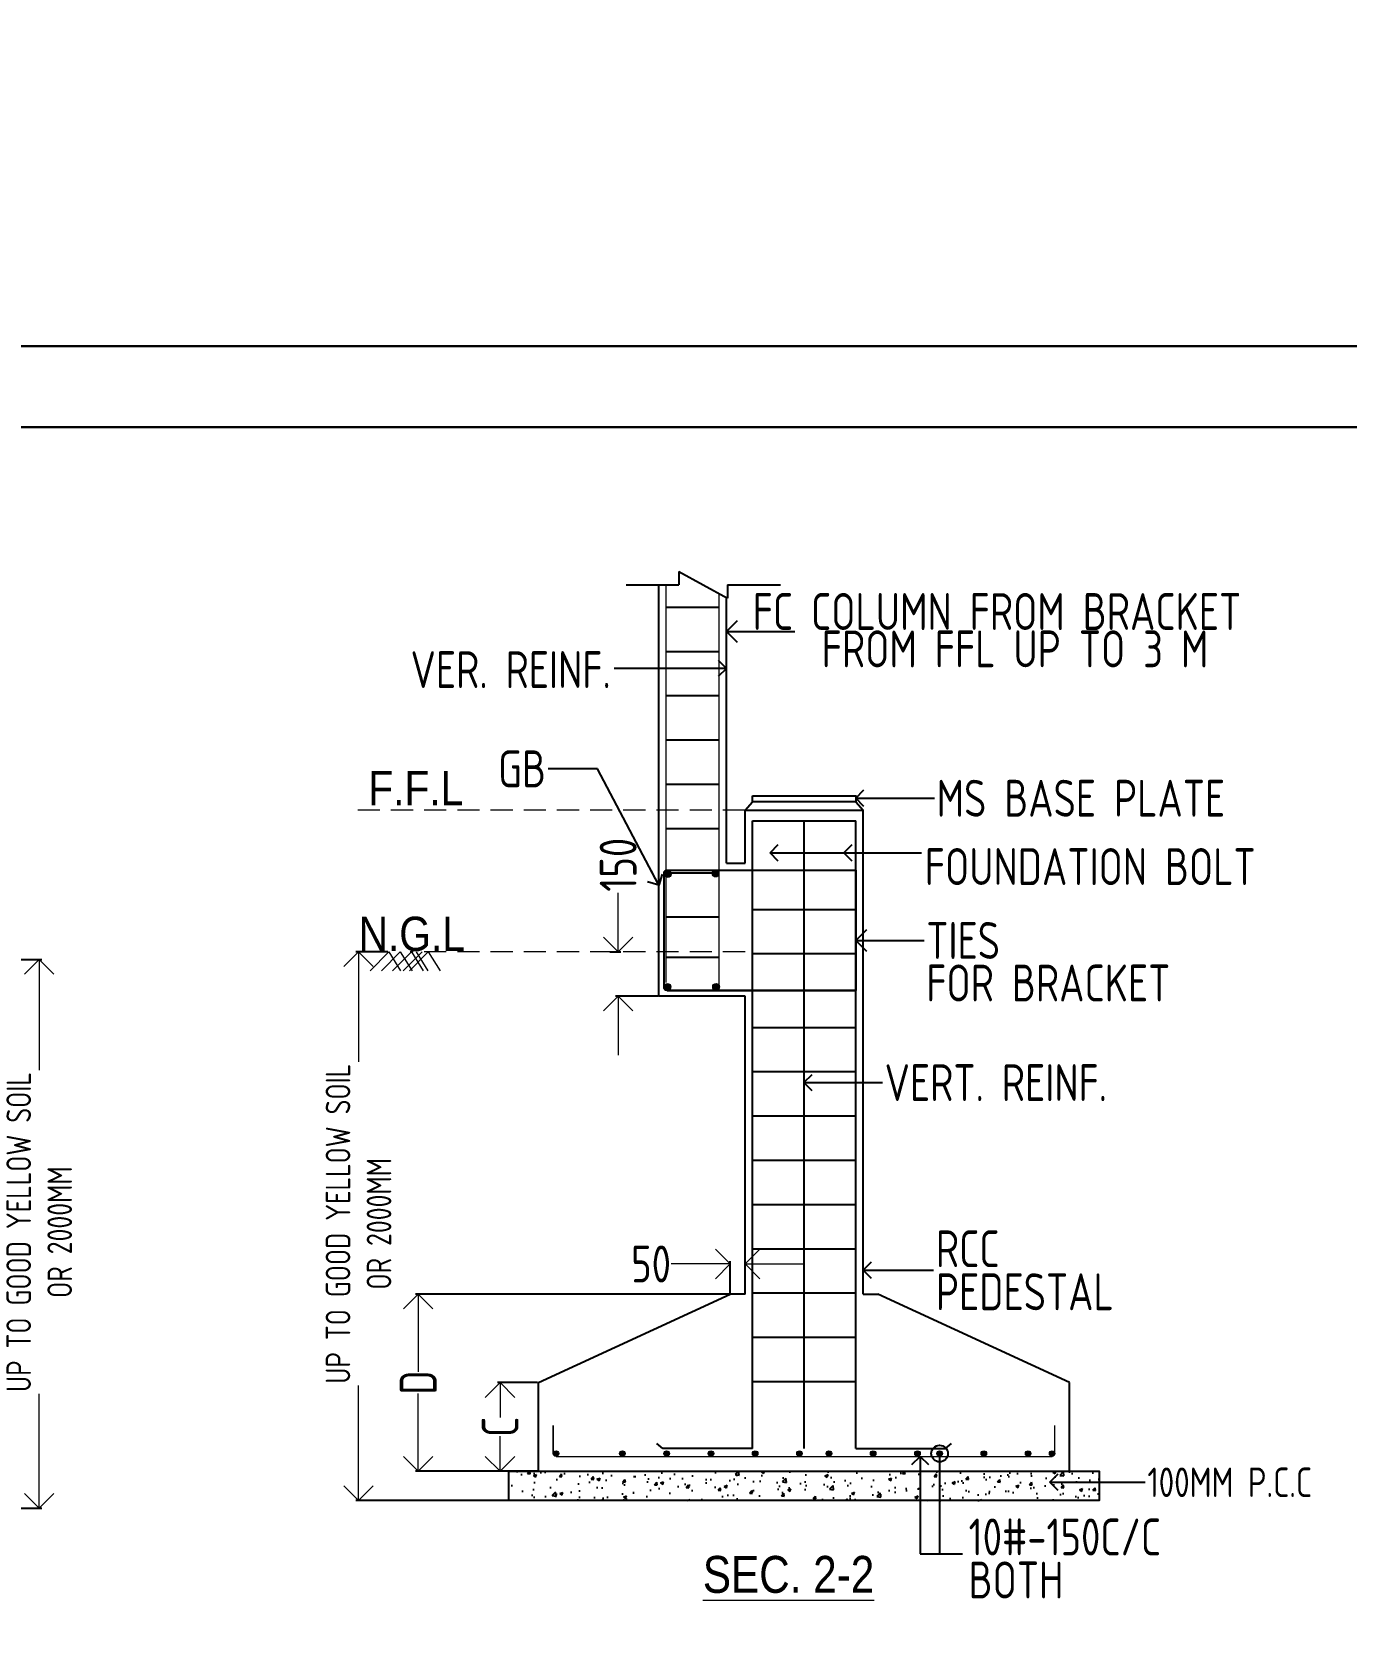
# Model space of a CAD drawing. Header units: inches. Extents: x -605 to 2991212, y -2872845 to 0.
# Drawn here: x 2403594 to 2412502, y -2625877 to -2615065 of the extents above; entities that cross this region are included whole.
import ezdxf
from ezdxf import colors
from ezdxf.entities.mleader import LeaderData, LeaderLine
from ezdxf.enums import TextEntityAlignment as Align
from ezdxf.math import Vec2, Vec3

# ---------------------------------------------------------------- set-up
doc = ezdxf.new("R2010")
doc.units = ezdxf.units.IN
doc.header["$LTSCALE"] = 600
doc.header["$MEASUREMENT"] = 0
doc.linetypes.add('HIDDEN', pattern=[0.375, 0.25, -0.125])
for name, color, linetype, lineweight in [('PV_TEXT_ROMANS', 7, 'Continuous', 0), ('rDIMension', 1, 'Continuous', 18), ('rPCC DASH', 9, 'HIDDEN', 15), ('rRCC 1', 3, 'Continuous', 25), ('rRCC 2', 40, 'Continuous', 15), ('rREINF 1', 1, 'Continuous', 25), ('rSHEET', 2, 'Continuous', 30), ('TEXT3', 7, 'Continuous', 30)]:
    doc.layers.add(name, color=color, linetype=linetype, lineweight=lineweight)
doc.layers.add('S&T_HATCH', color=7, linetype='Continuous')
doc.styles.add('DIM', font='geniso.shx', dxfattribs={"width": 0.85})
doc.styles.add('J.P', font='ARIALN.TTF')
doc.styles.add('ROMANS', font='arial.ttf')
doc.styles.add('TEXT3', font='geniso.shx')
doc.dimstyles.new('ST-150', dxfattribs={"dimscale": 75, "dimtxt": 3, "dimasz": 2, "dimexe": 0.18, "dimexo": 0.0625, "dimgap": 0.2, "dimtad": 0, "dimdec": 0, "dimlfac": 2, "dimzin": 0, "dimdsep": 46, "dimtxsty": 'DIM', "dimblk": 'OPEN90', "dimcen": 0.09, "dimclrd": 256, "dimclrt": 7, "dimadec": 0, "dimazin": 0, "dimtfac": 1, "dimtdec": 0, "dimtofl": 0, "dimtmove": 0, "dimatfit": 3, "dimldrblk": 'OPEN90', "dimfxl": 1, "dimtolj": 1, "dimtzin": 0, "dimlwd": -1, "dimarcsym": 0})
doc.dimstyles.new('ST-50', dxfattribs={"dimscale": 100, "dimtxt": 2.5, "dimasz": 2, "dimexe": 0.18, "dimexo": 0.0625, "dimgap": 0.2, "dimtad": 0, "dimdec": 0, "dimlfac": 0.5, "dimzin": 0, "dimdsep": 46, "dimtxsty": 'DIM', "dimblk": 'OPEN90', "dimcen": 0.09, "dimclrd": 256, "dimclrt": 7, "dimadec": 0, "dimazin": 0, "dimtfac": 1, "dimtdec": 0, "dimtofl": 0, "dimtmove": 0, "dimatfit": 3, "dimldrblk": 'OPEN90', "dimfxl": 1, "dimtolj": 1, "dimtzin": 0, "dimlwd": -1, "dimarcsym": 0})

# ---------------------------------------------------------------- blocks, each defined once
blk = doc.blocks.new('_Open90')
at = {"color": 0, "linetype": 'ByBlock', "lineweight": -2}
for p, q in [((0, 0), (-1, 0)), ((-0.5, 0.5), (0, 0)), ((0, 0), (-0.5, -0.5))]:
    blk.add_line(p, q, dxfattribs=at)
blk = doc.blocks.new('*D1466')
at = {"layer": 'Defpoints', "color": 0, "linetype": 'ByBlock'}
for p in [(2405807.709110063, -2621299.976821297), (2406013.60297488, -2621299.976821297), (2406827.702062869, -2625019.339039106)]:
    blk.add_point(p, dxfattribs=at)
at = {"layer": 'rDIMension', "color": 0, "lineweight": -2}
for p, q in [((2406007.35297488, -2621299.976821297), (2405789.709110063, -2621299.976821297)), ((2406821.452062869, -2625019.339039106), (2405789.709110063, -2625019.339039106))]:
    blk.add_line(p, q, dxfattribs=at)
at = {"layer": 'rDIMension'}
for p, q in [((2405807.709110063, -2621499.976821297), (2405807.709110063, -2622046.25037475)), ((2405807.709110063, -2624819.339039106), (2405807.709110063, -2624239.59447475))]:
    blk.add_line(p, q, dxfattribs=at)
at = {"layer": 'rDIMension', "linetype": 'ByBlock', "xscale": 200, "yscale": 200, "zscale": 200}
for p, rotation in [((2405807.709110063, -2621299.976821297), 90), ((2405807.709110063, -2625019.339039106), 270)]:
    blk.add_blockref('_Open90', p, dxfattribs=dict(at, rotation=rotation))
at = {"layer": 'rDIMension', "color": 7, "linetype": 'ByBlock', "insert": (2405807.709110063, -2623142.92242475), "char_height": 250, "attachment_point": 5, "rotation": 90, "style": 'DIM'}
blk.add_mtext('\\A1;{\\H0.66667x;UP TO GOOD YELLOW SOIL\\POR 2000MM}', dxfattribs=at)
blk = doc.blocks.new('*D1467')
at = {"layer": 'Defpoints', "color": 0, "linetype": 'ByBlock'}
for p in [(2407505.269821954, -2621299.976821297), (2407567.549444289, -2621599.976821298), (2407842.702062856, -2621599.976821298)]:
    blk.add_point(p, dxfattribs=at)
at = {"layer": 'rDIMension'}
for p, q in [((2407567.549444289, -2621099.976821297), (2407567.549444289, -2620899.976821297)), ((2407567.549444289, -2621799.976821298), (2407567.549444289, -2621999.976821298))]:
    blk.add_line(p, q, dxfattribs=at)
at = {"layer": 'rDIMension', "color": 0, "lineweight": -2}
for p, q in [((2407511.519821954, -2621299.976821297), (2407585.549444289, -2621299.976821297)), ((2407836.452062856, -2621599.976821298), (2407549.549444289, -2621599.976821298))]:
    blk.add_line(p, q, dxfattribs=at)
at = {"layer": 'rDIMension', "linetype": 'ByBlock', "xscale": 200, "yscale": 200, "zscale": 200}
for p, rotation in [((2407567.549444289, -2621299.976821297), 270), ((2407567.549444289, -2621599.976821298), 90)]:
    blk.add_blockref('_Open90', p, dxfattribs=dict(at, rotation=rotation))
at = {"layer": 'rDIMension', "color": 7, "linetype": 'ByBlock', "insert": (2407567.549444289, -2620709.89315988), "char_height": 250, "attachment_point": 5, "rotation": 90, "style": 'DIM'}
blk.add_mtext('\\A1;150', dxfattribs=at)
blk = doc.blocks.new('*D1468')
at = {"layer": 'Defpoints', "color": 0, "linetype": 'ByBlock'}
for p in [(2408327.702062858, -2623415.529067974), (2408327.702062858, -2623619.339039106), (2408427.702062858, -2623619.339039106)]:
    blk.add_point(p, dxfattribs=at)
at = {"layer": 'rDIMension'}
for p, q in [((2408127.702062858, -2623415.529067974), (2407927.702062858, -2623415.529067974)), ((2408627.702062858, -2623415.529067974), (2408827.702062858, -2623415.529067974))]:
    blk.add_line(p, q, dxfattribs=at)
at = {"layer": 'rDIMension', "color": 0, "lineweight": -2}
for p, q in [((2408327.702062858, -2623613.089039106), (2408327.702062858, -2623397.529067974)), ((2408427.702062858, -2623613.089039106), (2408427.702062858, -2623397.529067974))]:
    blk.add_line(p, q, dxfattribs=at)
at = {"layer": 'rDIMension', "linetype": 'ByBlock', "xscale": 200, "yscale": 200, "zscale": 200}
blk.add_blockref('_Open90', (2408327.702062858, -2623415.529067974), dxfattribs=at)
at = {"layer": 'rDIMension', "linetype": 'ByBlock', "xscale": 200, "yscale": 200, "zscale": 200, "rotation": 180}
blk.add_blockref('_Open90', (2408427.702062858, -2623415.529067974), dxfattribs=at)
at = {"layer": 'rDIMension', "color": 7, "linetype": 'ByBlock', "insert": (2407790.743401441, -2623415.529067974), "char_height": 250, "attachment_point": 5, "style": 'DIM'}
blk.add_mtext('\\A1;50', dxfattribs=at)
blk = doc.blocks.new('*D1469')
at = {"layer": 'Defpoints', "color": 0, "linetype": 'ByBlock'}
for p in [(2406767.318118817, -2624219.339039106), (2407027.702062869, -2624219.339039106), (2407027.702062869, -2624819.339039105)]:
    blk.add_point(p, dxfattribs=at)
at = {"layer": 'rDIMension', "color": 0, "lineweight": -2}
for p, q in [((2407021.452062869, -2624219.339039106), (2406749.318118817, -2624219.339039106)), ((2407021.452062869, -2624819.339039105), (2406749.318118817, -2624819.339039105))]:
    blk.add_line(p, q, dxfattribs=at)
at = {"layer": 'rDIMension'}
for p, q in [((2406767.318118817, -2624419.339039106), (2406767.318118817, -2624456.839039106)), ((2406767.318118817, -2624619.339039105), (2406767.318118817, -2624581.839039106))]:
    blk.add_line(p, q, dxfattribs=at)
at = {"layer": 'rDIMension', "linetype": 'ByBlock', "xscale": 200, "yscale": 200, "zscale": 200}
for p, rotation in [((2406767.318118817, -2624219.339039106), 90), ((2406767.318118817, -2624819.339039105), 270)]:
    blk.add_blockref('_Open90', p, dxfattribs=dict(at, rotation=rotation))
at = {"layer": 'rDIMension', "color": 7, "linetype": 'ByBlock', "insert": (2406767.318118817, -2624519.339039106), "char_height": 250, "attachment_point": 5, "rotation": 90, "style": 'DIM'}
blk.add_mtext('\\A1;C', dxfattribs=at)
blk = doc.blocks.new('*D1470')
at = {"layer": 'Defpoints', "color": 0, "linetype": 'ByBlock'}
for p in [(2406212.083900298, -2623619.339039106), (2408327.702062858, -2623619.339039106), (2406827.702062869, -2624819.339039106)]:
    blk.add_point(p, dxfattribs=at)
at = {"layer": 'rDIMension', "color": 0, "lineweight": -2}
for p, q in [((2408321.452062858, -2623619.339039106), (2406194.083900298, -2623619.339039106)), ((2406821.452062869, -2624819.339039106), (2406194.083900298, -2624819.339039106))]:
    blk.add_line(p, q, dxfattribs=at)
at = {"layer": 'rDIMension'}
for p, q in [((2406212.083900298, -2623819.339039106), (2406212.083900298, -2624146.214039106)), ((2406212.083900298, -2624619.339039106), (2406212.083900298, -2624292.464039106))]:
    blk.add_line(p, q, dxfattribs=at)
at = {"layer": 'rDIMension', "linetype": 'ByBlock', "xscale": 200, "yscale": 200, "zscale": 200}
for p, rotation in [((2406212.083900298, -2623619.339039106), 90), ((2406212.083900298, -2624819.339039106), 270)]:
    blk.add_blockref('_Open90', p, dxfattribs=dict(at, rotation=rotation))
at = {"layer": 'rDIMension', "color": 7, "linetype": 'ByBlock', "insert": (2406212.083900298, -2624219.339039106), "char_height": 250, "attachment_point": 5, "rotation": 90, "style": 'DIM'}
blk.add_mtext('\\A1;D', dxfattribs=at)
blk = doc.blocks.new('*D1487')
at = {"layer": 'Defpoints', "color": 0, "linetype": 'ByBlock'}
for p in [(2401760.209776862, -2621350.958633669), (2403643.58060712, -2621350.958633669), (2402604.986134454, -2625070.320851478)]:
    blk.add_point(p, dxfattribs=at)
at = {"layer": 'rDIMension', "color": 0, "lineweight": -2}
for p, q in [((2401766.459776862, -2621350.958633669), (2403661.58060712, -2621350.958633669)), ((2402611.236134454, -2625070.320851478), (2403661.58060712, -2625070.320851478))]:
    blk.add_line(p, q, dxfattribs=at)
at = {"layer": 'rDIMension'}
for p, q in [((2403643.58060712, -2621550.958633669), (2403643.58060712, -2622102.71902741)), ((2403643.58060712, -2624870.320851478), (2403643.58060712, -2624296.06312741))]:
    blk.add_line(p, q, dxfattribs=at)
at = {"layer": 'rDIMension', "linetype": 'ByBlock', "xscale": 200, "yscale": 200, "zscale": 200}
for p, rotation in [((2403643.58060712, -2621350.958633669), 90), ((2403643.58060712, -2625070.320851478), 270)]:
    blk.add_blockref('_Open90', p, dxfattribs=dict(at, rotation=rotation))
at = {"layer": 'rDIMension', "color": 7, "linetype": 'ByBlock', "insert": (2403643.58060712, -2623199.39107741), "char_height": 250, "attachment_point": 5, "rotation": 90, "style": 'DIM'}
blk.add_mtext('\\A1;{\\H0.66667x;UP TO GOOD YELLOW SOIL\\POR 2000MM}', dxfattribs=at)
blk = doc.blocks.new('_DotBlank')
at = {"color": 0, "linetype": 'ByBlock', "lineweight": -2}
blk.add_line((-0.5, 0), (-1, 0), dxfattribs=at)
blk.add_circle((0, 0), 0.5, dxfattribs=at)

msp = doc.modelspace()

# ---------------------------------------------------------------- hatches: boundary and pattern name
at = {"layer": 'rRCC 2'}
h = msp.add_hatch(color=256, dxfattribs=at)
h.dxf.hatch_style = 1
h.paths.add_polyline_path([(2407881.262242385, -2620772.704965008, -1), (2407926.446992421, -2620772.791440118, -1)])
h = msp.add_hatch(color=256, dxfattribs=at)
h.dxf.hatch_style = 1
h.paths.add_polyline_path([(2408205.902366678, -2620769.790804049, -1), (2408251.087116713, -2620769.87727916, -1)])
h = msp.add_hatch(color=256, dxfattribs=at)
h.dxf.hatch_style = 1
h.paths.add_polyline_path([(2407879.812282124, -2621536.910466388, -1), (2407924.997032159, -2621536.996941499, -1)])
h = msp.add_hatch(color=256, dxfattribs=at)
h.dxf.hatch_style = 1
h.paths.add_polyline_path([(2408208.329828242, -2621537.469985292, -1), (2408253.514578277, -2621537.556460402, -1)])
h = msp.add_hatch(color=256, dxfattribs=at)
h.dxf.hatch_style = 1
edge = h.paths.add_edge_path()
edge.add_arc((2407146.402842809, -2624700.638259166), 18.70077993899758, 0, 360)
h = msp.add_hatch(color=256, dxfattribs=at)
h.dxf.hatch_style = 1
edge = h.paths.add_edge_path()
edge.add_arc((2407596.402842798, -2624700.638259166), 18.70077993899758, 0, 360)
h = msp.add_hatch(color=256, dxfattribs=at)
h.dxf.hatch_style = 1
edge = h.paths.add_edge_path()
edge.add_arc((2407896.402842798, -2624700.638259166), 18.70077993899758, 0, 360)
h = msp.add_hatch(color=256, dxfattribs=at)
h.dxf.hatch_style = 1
edge = h.paths.add_edge_path()
edge.add_arc((2408196.402842798, -2624700.638259166), 18.70077993899758, 0, 360)
h = msp.add_hatch(color=256, dxfattribs=at)
h.dxf.hatch_style = 1
edge = h.paths.add_edge_path()
edge.add_arc((2408496.402842798, -2624700.638259166), 18.70077993899758, 0, 360)
h = msp.add_hatch(color=256, dxfattribs=at)
h.dxf.hatch_style = 1
edge = h.paths.add_edge_path()
edge.add_arc((2408796.402842798, -2624700.638259166), 18.70077993899758, 0, 360)
h = msp.add_hatch(color=256, dxfattribs=at)
h.dxf.hatch_style = 1
edge = h.paths.add_edge_path()
edge.add_arc((2408996.402842797, -2624700.638259166), 18.70077993899758, 0, 360)
h = msp.add_hatch(color=256, dxfattribs=at)
h.dxf.hatch_style = 1
edge = h.paths.add_edge_path()
edge.add_arc((2409296.402842797, -2624700.638259166), 18.70077993899758, 0, 360)
h = msp.add_hatch(color=256, dxfattribs=at)
h.dxf.hatch_style = 1
edge = h.paths.add_edge_path()
edge.add_arc((2409596.402842797, -2624700.638259166), 18.70077993899758, 0, 360)
h = msp.add_hatch(color=256, dxfattribs=at)
h.dxf.hatch_style = 1
edge = h.paths.add_edge_path()
edge.add_arc((2409746.402842808, -2624700.638259166), 18.70077993899758, 0, 360)
h = msp.add_hatch(color=256, dxfattribs=at)
h.dxf.hatch_style = 1
edge = h.paths.add_edge_path()
edge.add_arc((2410046.402842808, -2624700.638259166), 18.70077993899758, 0, 360)
h = msp.add_hatch(color=256, dxfattribs=at)
h.dxf.hatch_style = 1
edge = h.paths.add_edge_path()
edge.add_arc((2410346.402842808, -2624700.638259166), 18.70077993899758, 0, 360)
h = msp.add_hatch(color=256, dxfattribs=at)
h.dxf.hatch_style = 1
edge = h.paths.add_edge_path()
edge.add_arc((2410509.00128293, -2624700.638259167), 18.70077993899758, 0, 360)
at = {"layer": 'S&T_HATCH', "linetype": 'ByBlock', "transparency": 33554559}
h = msp.add_hatch(dxfattribs=at)
h.set_pattern_fill('AR-CONC', color=256, scale=30)
h.set_pattern_definition([(49.99999999999999, (25585.02989595383, -592854.9751363248), (215.178054780226, -18.82564049477853), [22.5, -247.5]), (355, (25585.02989595383, -592854.9751363248), (-41.6254000839, 225.6576401100035), [18, -198]), (100.45144446, (25602.96140025383, -592856.5439395248), (173.5526540181336, 206.8319972905888), [19.12205759999994, -210.3426335999996]), (46.18420000000001, (25585.02989595383, -592794.9751363248), (320.1723992014717, -49.65578423792296), [33.75, -371.25]), (96.63563549, (25611.71091945384, -592799.1131284247), (280.3985837022685, 292.2355802323651), [28.6831026, -315.5141279999999]), (351.1841639899999, (25585.02989595383, -592794.9751363248), (280.3985835164319, 292.2355800809971), [27, -297.0000003]), (21, (25615.02989595383, -592809.9751363248), (179.0721156355385, -120.7856671996016), [22.5, -247.5]), (326.0000000000001, (25615.02989595383, -592809.9751363248), (72.99459957647451, 217.5450135140559), [18, -198]), (71.45144474, (25629.95257215383, -592820.0406085248), (252.0667130189913, 96.75934584190615), [19.122057, -210.3426336]), (37.50000000000001, (25585.02989595383, -592854.9751363248), (3.647956595187201, 99.86815614939344), [0, -195.6, 0, -201, 0, -198.75]), (7.499999999999999, (25585.02989595383, -592854.9751363248), (78.92086123264458, 118.3235135647081), [0, -114.6, 0, -191.1, 0, -75.75]), (327.5, (25518.12989595383, -592854.9751363248), (160.1467308517227, -6.766461520313927), [0, -75, 0, -234, 0, -310.5]), (317.5, (25488.12989595383, -592854.9751363248), (174.9558508027159, 30.03149469969532), [0, -97.5, 0, -155.4, 0, -220.5])])
h.paths.add_polyline_path([(2410827.702062869, -2624819.339039106), (2406827.702062869, -2624819.339039105), (2406827.702062869, -2625019.339039105), (2410827.702062869, -2625019.339039106)])

# ---------------------------------------------------------------- linework, layer by layer
at = {"layer": 'rPCC DASH'}
for p, q in [((2408427.702062858, -2620339.976821297), (2405784.504316192, -2620339.976821297)), ((2408427.702062858, -2621299.976821297), (2406157.267868754, -2621299.976821297))]:
    msp.add_line(p, q, dxfattribs=at)
at = {"layer": 'rRCC 1'}
for p, q in [((2407979.003129649, -2618722.285214155), (2408309.895490653, -2618902.43085183)), ((2407979.003129649, -2618722.285214155), (2407979.003129649, -2618812.358032993)), ((2407621.949310149, -2618812.358032993), (2407979.003129649, -2618812.358032993)), ((2407842.702062856, -2621599.976821297), (2407842.702062856, -2618812.358032993)), ((2408309.895490653, -2618812.358032993), (2408666.949310154, -2618812.358032993)), ((2408309.895490653, -2618812.358032993), (2408309.895490653, -2618902.43085183)), ((2408302.702062856, -2620699.976821298), (2408302.702062856, -2618898.514579379)), ((2408427.702062858, -2620699.976821297), (2408427.702062858, -2620339.976821297)), ((2408427.702062858, -2620339.976821297), (2409227.702062858, -2620339.976821297)), ((2409227.702062858, -2623619.339039106), (2409227.702062858, -2620339.976821297)), ((2407842.702062856, -2621599.976821297), (2407842.702062856, -2621299.976821297)), ((2408427.702062858, -2623619.339039106), (2408427.702062858, -2621599.976821297)), ((2407027.702062869, -2624219.339039105), (2408327.702062858, -2623619.339039106)), ((2408427.702062858, -2623619.339039106), (2408327.702062858, -2623619.339039106)), ((2409227.702062857, -2623619.339039106), (2409327.702062857, -2623619.339039106)), ((2410627.702062869, -2624219.339039106), (2409327.702062857, -2623619.339039106)), ((2407027.702062869, -2624819.339039105), (2407027.702062869, -2624219.339039105)), ((2410627.702062869, -2624819.339039106), (2410627.702062869, -2624219.339039106))]:
    msp.add_line(p, q, dxfattribs=at)
at = {"layer": 'rRCC 1', "color": 2}
for p, q in [((2407892.702062856, -2618963.396425805), (2408252.702062856, -2618963.396425805)), ((2407892.702062856, -2619263.396425805), (2408252.702062856, -2619263.396425805)), ((2407892.702062856, -2619563.396425805), (2408252.702062856, -2619563.396425805)), ((2407892.702062856, -2619863.396425805), (2408252.702062856, -2619863.396425805)), ((2407892.702062856, -2620163.396425805), (2408252.702062856, -2620163.396425805)), ((2407892.702062856, -2620463.396425805), (2408252.702062856, -2620463.396425805)), ((2408477.702062858, -2624665.464273085), (2408477.702062858, -2620411.96715923)), ((2408477.702062858, -2620411.96715923), (2409177.702062858, -2620411.96715923)), ((2408477.702062858, -2624665.464273085), (2408477.702062858, -2620411.96715923)), ((2408827.702062858, -2624665.464273085), (2408827.702062858, -2620411.96715923)), ((2408827.702062859, -2624665.464273085), (2408827.702062859, -2620411.96715923)), ((2409177.702062858, -2624665.464273085), (2409177.702062858, -2620411.96715923)), ((2407892.702062856, -2620763.396425805), (2408252.702062857, -2620763.396425805)), ((2407892.702062856, -2621063.396425805), (2408252.702062856, -2621063.396425805)), ((2408477.702062858, -2621011.96715923), (2409177.702062858, -2621011.96715923)), ((2408477.702062858, -2621311.96715923), (2409177.702062858, -2621311.96715923)), ((2407892.702062856, -2621337.008099923), (2408252.702062856, -2621337.008099923)), ((2407900.760376383, -2621561.234005217), (2409177.702062858, -2621562.229540649)), ((2408477.702062858, -2621811.96715923), (2409177.702062858, -2621811.96715923)), ((2408477.702062858, -2622111.96715923), (2409177.702062858, -2622111.96715923)), ((2408477.702062858, -2622411.96715923), (2409177.702062858, -2622411.96715923)), ((2408477.702062858, -2622711.96715923), (2409177.702062858, -2622711.96715923)), ((2408477.702062858, -2623011.96715923), (2409177.702062858, -2623011.96715923)), ((2408477.702062858, -2623311.96715923), (2409177.702062858, -2623311.96715923)), ((2408477.702062858, -2623611.96715923), (2409177.702062858, -2623611.96715923)), ((2408477.702062858, -2623911.96715923), (2409177.702062858, -2623911.96715923)), ((2408477.702062858, -2624211.96715923), (2409177.702062858, -2624211.96715923)), ((2407869.542062858, -2624665.464273085), (2407829.421296796, -2624631.463689095)), ((2408477.702062858, -2624665.464273085), (2407869.542062858, -2624665.464273085)), ((2409177.702062858, -2624665.464273085), (2409785.862062858, -2624665.464273085)), ((2409785.862062858, -2624665.464273085), (2409825.982828921, -2624631.463689095))]:
    msp.add_line(p, q, dxfattribs=at)
at = {"layer": 'rRCC 1', "color": 0}
for p, q in [((2408427.702062858, -2620339.976821297), (2408477.702062858, -2620282.394541598)), ((2409177.702062858, -2620282.394541598), (2409227.702062858, -2620339.976821297))]:
    msp.add_line(p, q, dxfattribs=at)
msp.add_lwpolyline([(2408477.702062858, -2620241.562065548), (2409177.702062858, -2620241.562065548), (2409177.702062858, -2620282.394541598), (2408477.702062858, -2620282.394541598)], close=True, dxfattribs=at)
at = {"layer": 'rRCC 1'}
for points in [[(2408427.702062858, -2621599.976821297), (2407842.702062856, -2621599.976821297), (2407842.702062856, -2620699.976821297)], [(2408302.702062856, -2620699.976821298), (2408427.702062858, -2620699.976821298)], [(2408427.702062858, -2621561.60267155), (2408427.702062858, -2621561.625683869)]]:
    msp.add_lwpolyline(points, dxfattribs=at)
at = {"layer": 'rRCC 1', "color": 2}
msp.add_lwpolyline([(2407898.827689704, -2620746.386807725), (2409177.702062858, -2620746.386807725), (2409177.702062858, -2621562.229540649), (2407898.812097212, -2621561.232486291, -0.4139852340272943), (2407878.827689704, -2621541.232492369), (2407878.827689704, -2620766.386807725, -0.414213562373095)], format="xyb", close=True, dxfattribs=at)
at = {"layer": 'rRCC 1'}
msp.add_lwpolyline([(2406827.702062869, -2624819.339039105), (2410827.702062869, -2624819.339039106), (2410827.702062869, -2625019.339039106), (2406827.702062869, -2625019.339039105)], close=True, dxfattribs=at)
at = {"layer": 'rRCC 2'}
for p, q in [((2407892.702062856, -2621506.815315112), (2407892.702062856, -2618812.358032993)), ((2408252.702062856, -2621506.815315112), (2408252.702062856, -2618871.293395257)), ((2408252.702062857, -2621561.508387691), (2408252.702062856, -2618871.293395257)), ((2406013.60297488, -2621299.976821297), (2405885.723660731, -2621428.03370639)), ((2406090.696171738, -2621299.976821297), (2405962.816857589, -2621428.03370639)), ((2406013.60297488, -2621299.976821297), (2406093.41304211, -2621428.03370639)), ((2406166.541336271, -2621299.976821297), (2406038.662022121, -2621428.03370639)), ((2406090.696171738, -2621299.976821297), (2406170.506238969, -2621428.03370639)), ((2406238.775207263, -2621299.976821297), (2406110.895893115, -2621428.03370639)), ((2406280.924587631, -2621299.976821297), (2406153.045273482, -2621428.03370639)), ((2406166.541336271, -2621299.976821297), (2406246.351403501, -2621428.03370639)), ((2406198.760859436, -2621299.976821297), (2406278.570926666, -2621428.03370639)), ((2406280.924587631, -2621299.976821297), (2406360.734654862, -2621428.03370639))]:
    msp.add_line(p, q, dxfattribs=at)
for points in [[(2407127.702062869, -2624509.339039105), (2407127.702062869, -2624700.638259166)], [(2407127.702062869, -2624700.638259166), (2407127.702062869, -2624509.339039106)], [(2410527.702062869, -2624700.638259167), (2410527.702062869, -2624509.339039106)], [(2407146.402842809, -2624719.339039105), (2410509.00128293, -2624719.339039106)]]:
    msp.add_lwpolyline(points, dxfattribs=at)
for centre, radius in [((2407903.854617403, -2620772.748202563), 22.59241639155215), ((2407903.854617403, -2620772.748202563), 22.59241639155215), ((2408228.494741695, -2620769.834041605), 22.59241639155215), ((2408228.494741695, -2620769.834041605), 22.59241639155215), ((2407902.404657141, -2621536.953703944), 22.59241639155215), ((2407902.404657141, -2621536.953703944), 22.59241639155215), ((2408230.92220326, -2621537.513222847), 22.59241639155215), ((2408230.92220326, -2621537.513222847), 22.59241639155215), ((2407146.402842809, -2624700.638259166), 18.70077993899758), ((2407146.402842809, -2624700.638259166), 18.70077993899758), ((2407596.402842798, -2624700.638259166), 18.70077993899758), ((2407596.402842798, -2624700.638259166), 18.70077993899758), ((2407896.402842798, -2624700.638259166), 18.70077993899758), ((2407896.402842798, -2624700.638259166), 18.70077993899758), ((2408196.402842798, -2624700.638259166), 18.70077993899758), ((2408196.402842798, -2624700.638259166), 18.70077993899758), ((2408496.402842798, -2624700.638259166), 18.70077993899758), ((2408496.402842798, -2624700.638259166), 18.70077993899758), ((2408796.402842798, -2624700.638259166), 18.70077993899758), ((2408796.402842798, -2624700.638259166), 18.70077993899758), ((2408996.402842797, -2624700.638259166), 18.70077993899758), ((2408996.402842797, -2624700.638259166), 18.70077993899758), ((2409296.402842797, -2624700.638259166), 18.70077993899758), ((2409296.402842797, -2624700.638259166), 18.70077993899758), ((2409596.402842797, -2624700.638259166), 18.70077993899758), ((2409596.402842797, -2624700.638259166), 18.70077993899758), ((2409746.402842808, -2624700.638259166), 18.70077993899758), ((2409746.402842808, -2624700.638259166), 18.70077993899758), ((2410046.402842808, -2624700.638259166), 18.70077993899758), ((2410046.402842808, -2624700.638259166), 18.70077993899758), ((2410346.402842808, -2624700.638259166), 18.70077993899758), ((2410346.402842808, -2624700.638259166), 18.70077993899758), ((2410509.00128293, -2624700.638259167), 18.70077993899758), ((2410509.00128293, -2624700.638259167), 18.70077993899758)]:
    msp.add_circle(centre, radius, dxfattribs=at)
at = {"layer": 'rSHEET'}
msp.add_lwpolyline([(2394707.349608259, -2658104.077594464), (2452564.729573122, -2658104.077594464), (2452564.729573122, -2617194.777293525), (2394707.349608259, -2617194.777293525)], close=True, dxfattribs=at)
msp.add_lwpolyline([(2395671.639274341, -2657554.088096686), (2451600.439907041, -2657554.088096686, 0.414213562373095), (2452013.706906791, -2657140.821096937), (2452013.706906791, -2618158.033791052, 0.414213562373095), (2451600.439907042, -2617744.766791304), (2395671.639274341, -2617744.766791304, 0.414213562373095), (2395258.372274591, -2618158.033791052), (2395258.372274591, -2657140.821096937, 0.414213562373095)], format="xyb", close=True, dxfattribs=at)

# ---------------------------------------------------------------- texts
at = {"layer": 'PV_TEXT_ROMANS', "style": 'J.P'}
msp.add_text('%%USEC. 2-2', height=250, rotation=359.9999999999999, dxfattribs=at).set_placement((2408722.522118302, -2625519.218903916), align=Align.MIDDLE)
at = {"layer": 'rDIMension', "color": 7, "style": 'DIM'}
for s, insert, char_height, attachment_point in [('\\A1;VER. REINF. ', (2407517.854364775, -2619387.327161534), 250, 6), ('\\A1;100MM P.C.C', (2411155.458519927, -2624894.927867233), 200, 4)]:
    msp.add_mtext(s, dxfattribs=dict(at, insert=insert, char_height=char_height, attachment_point=attachment_point))
at = {"layer": 'rDIMension', "color": 7, "char_height": 250, "attachment_point": 4, "line_spacing_factor": 0.7, "style": 'DIM'}
for s, insert in [('\\A1;RCC\\PPEDESTAL', (2409721.018764037, -2623458.323781865)), ('\\A1;10#-150C/C\\PBOTH', (2409943.059741743, -2625411.508309868))]:
    msp.add_mtext(s, dxfattribs=dict(at, insert=insert))
at = {"layer": 'rRCC 1', "color": 7, "insert": (2407078.741384257, -2620059.816277111), "char_height": 250, "attachment_point": 6, "style": 'DIM'}
msp.add_mtext('\\A1;GB', dxfattribs=at)
at = {"layer": 'rRCC 2', "color": 7, "char_height": 250, "style": 'DIM'}
for s, insert, attachment_point in [('\\A1;FC COLUMN FROM BRACKET', (2411790.789303446, -2618993.713910819), 6), ('\\A1;FROM FFL UP TO 3 M', (2411568.081923941, -2619246.77843875), 6), ('\\A1;MS BASE PLATE', (2409726.074976173, -2620259.202579008), 4), ('\\A1;FOUNDATION BOLT', (2409646.125496471, -2620722.609601861), 4), ('\\A1;TIES ', (2409656.053281075, -2621222.822078765), 4), ('\\A1;FOR BRACKET', (2409656.053281075, -2621511.567608858), 4), ('\\A1;VERT. REINF.', (2409373.468807833, -2622186.457604387), 4)]:
    msp.add_mtext(s, dxfattribs=dict(at, insert=insert, attachment_point=attachment_point))
at = {"layer": 'TEXT3', "style": 'ROMANS', "width": 0.85}
for s, p in [('F.F.L', (2405873.850406045, -2620306.712618212)), ('N.G.L', (2405807.709110064, -2621294.48998101))]:
    msp.add_text(s, height=232.5536011379122, dxfattribs=at).set_placement(p)

# ---------------------------------------------------------------- dimensions: what is measured, and where the dimension line sits
at = {"layer": 'rDIMension'}
dim = msp.add_linear_dim(base=(2407567.549444289, -2621599.976821298), p1=(2407505.269821954, -2621299.976821297), p2=(2407842.702062856, -2621599.976821298), angle=90, dimstyle='ST-50', dxfattribs=at)
dim.commit()
dim.dimension.update_dxf_attribs({"geometry": '*D1467', "text_midpoint": (2407567.549444289, -2620709.89315988), "dimtype": 160})
for base, p1, p2, picture, middle in [((2405807.709110063, -2621299.976821297), (2406827.702062869, -2625019.339039106), (2406013.60297488, -2621299.976821297), '*D1466', (2405807.709110063, -2623142.92242475)), ((2403643.58060712, -2621350.958633669), (2402604.986134454, -2625070.320851478), (2401760.209776862, -2621350.958633669), '*D1487', (2403643.58060712, -2623199.39107741))]:
    dim = msp.add_linear_dim(base=base, p1=p1, p2=p2, angle=90, text='{\\H0.66667x;UP TO GOOD YELLOW SOIL\\POR 2000MM}', dimstyle='ST-50', dxfattribs=at)
    dim.commit()
    dim.dimension.update_dxf_attribs({"geometry": picture, "text_midpoint": middle, "dimtype": 160})
dim = msp.add_linear_dim(base=(2408327.702062858, -2623415.529067974), p1=(2408427.702062858, -2623619.339039106), p2=(2408327.702062858, -2623619.339039106), dimstyle='ST-50', dxfattribs=at)
dim.commit()
dim.dimension.update_dxf_attribs({"geometry": '*D1468', "text_midpoint": (2407790.743401441, -2623415.529067974)})
for base, p1, p2, text, picture, middle in [((2406212.083900298, -2623619.339039106), (2406827.702062869, -2624819.339039106), (2408327.702062858, -2623619.339039106), 'D', '*D1470', (2406212.083900298, -2624219.339039106)), ((2406767.318118817, -2624219.339039106), (2407027.702062869, -2624819.339039105), (2407027.702062869, -2624219.339039106), 'C', '*D1469', (2406767.318118817, -2624519.339039106))]:
    dim = msp.add_linear_dim(base=base, p1=p1, p2=p2, angle=90, text=text, dimstyle='ST-50', dxfattribs=at)
    dim.commit()
    dim.dimension.update_dxf_attribs({"geometry": picture, "text_midpoint": middle})

# ---------------------------------------------------------------- leaders
at = {"layer": 'rRCC 2', "color": 7}
ml = msp.add_multileader_mtext('Standard', dxfattribs=at)
ml.set_content('\\A1;\\W0.85;(a)4-12# ', color=7, style='TEXT3')
ml.set_leader_properties(color=256, linetype='ByLayer', lineweight=-1)
ml.set_arrow_properties(name='DOTBLANK')
ml.build(insert=Vec2(0, 0))
ml.multileader.update_dxf_attribs({"text_top_attachment_type": 0, "text_bottom_attachment_type": 0, "dogleg_length": 7.469940020243327, "arrow_head_size": 187.5, "scale": 75})
ctx = ml.context
ctx.base_point, ctx.scale, ctx.char_height, ctx.arrow_head_size, ctx.landing_gap_size, ctx.plane_origin = Vec3(2474235.518732073, -2625457.084461873), 75, 250, 187.5, 6.75, Vec3(2469885.521358189, -2625505.029932146)
ctx.text_align_type = 2
notes = []
notes.append((ctx, [(0, (0, 0, 0), (0, 0), (1, 0), 1, [])]))
ctx.mtext.insert, ctx.mtext.alignment, ctx.mtext.flow_direction = Vec3(2475262.185070655, -2625325.834461873), 3, 5
at = {"layer": 'rREINF 1'}
msp.add_leader([(2408301.234136237, -2619129.450677457), (2408764.517756738, -2619129.450677457)], dimstyle='ST-150', dxfattribs=at)
for points, override in [([(2408301.526616601, -2619378.604026427), (2407541.402339622, -2619378.604026427)], {"dimasz": 1.5}), ([(2408596.928838087, -2620629.561375014), (2409398.20441335, -2620629.561375014)], {"dimasz": 1.5}), ([(2409096.848367181, -2620629.561375014), (2409623.272637374, -2620629.561375014)], {"dimasz": 1.5}), ([(2409746.402842808, -2624700.638259166), (2409746.402842808, -2625379.326048424), (2409901.491758507, -2625379.326048424)], {"dimasz": 1.5, "dimldrblk": 'DotBlank'}), ([(2409615.036191016, -2624719.339039105), (2409615.036191016, -2625379.326048424), (2409901.491758507, -2625379.326048424)], {"dimasz": 1.5})]:
    msp.add_leader(points, dimstyle='ST-150', override=override, dxfattribs=at)
at = {"layer": 'rREINF 1', "annotation_type": 0, "has_hookline": 1}
for points, hookline_direction, text_width in [([(2407842.702062856, -2620849.119057783), (2407428.144531863, -2620059.816277111), (2407093.741384257, -2620059.816277111)], 1, 276.25), ([(2409227.702062858, -2623458.323781865), (2409706.018764037, -2623458.323781865)], 0, 1253.75), ([(2410493.005457183, -2624894.927867233), (2411140.458519927, -2624894.927867233)], 0, 1122)]:
    msp.add_leader(points, dimstyle='ST-150', override={"dimasz": 1.5}, dxfattribs=dict(at, hookline_direction=hookline_direction, text_width=text_width))
at = {"layer": 'rREINF 1', "annotation_type": 0, "has_hookline": 1, "hookline_direction": 0, "horizontal_direction": (1, 1.430212185077031e-12, 0)}
for points, text_width in [([(2409177.702062858, -2620259.202579008), (2409711.074976173, -2620259.202579008)], 1976.25), ([(2408826.174686691, -2622186.457604387), (2409358.468807833, -2622186.457604387)], 1530)]:
    msp.add_leader(points, dimstyle='ST-150', override={"dimasz": 1.5}, dxfattribs=dict(at, text_width=text_width))
at = {"layer": 'rREINF 1', "annotation_type": 0, "has_hookline": 1, "hookline_direction": 0, "text_width": 488.5355487179054, "horizontal_direction": (1, 1.430212185077031e-12, 0)}
msp.add_leader([(2409177.769660574, -2621222.822078765), (2409641.053281075, -2621222.822078765)], dimstyle='ST-150', dxfattribs=at)
for ctx, leaders in notes:
    for number, flags, end, landing, length, lines in leaders:
        leader = LeaderData()
        leader.index, (leader.has_last_leader_line, leader.has_dogleg_vector, leader.attachment_direction) = number, flags
        leader.last_leader_point, leader.dogleg_vector, leader.dogleg_length = Vec3(end), Vec3(landing), length
        for number, points, colour, breaks in lines:
            line = LeaderLine()
            line.index, line.vertices, line.color, line.breaks = number, Vec3.list(points), colors.encode_raw_color(colour), breaks
            leader.lines.append(line)
        ctx.leaders.append(leader)

doc.saveas('drawing.dxf')
